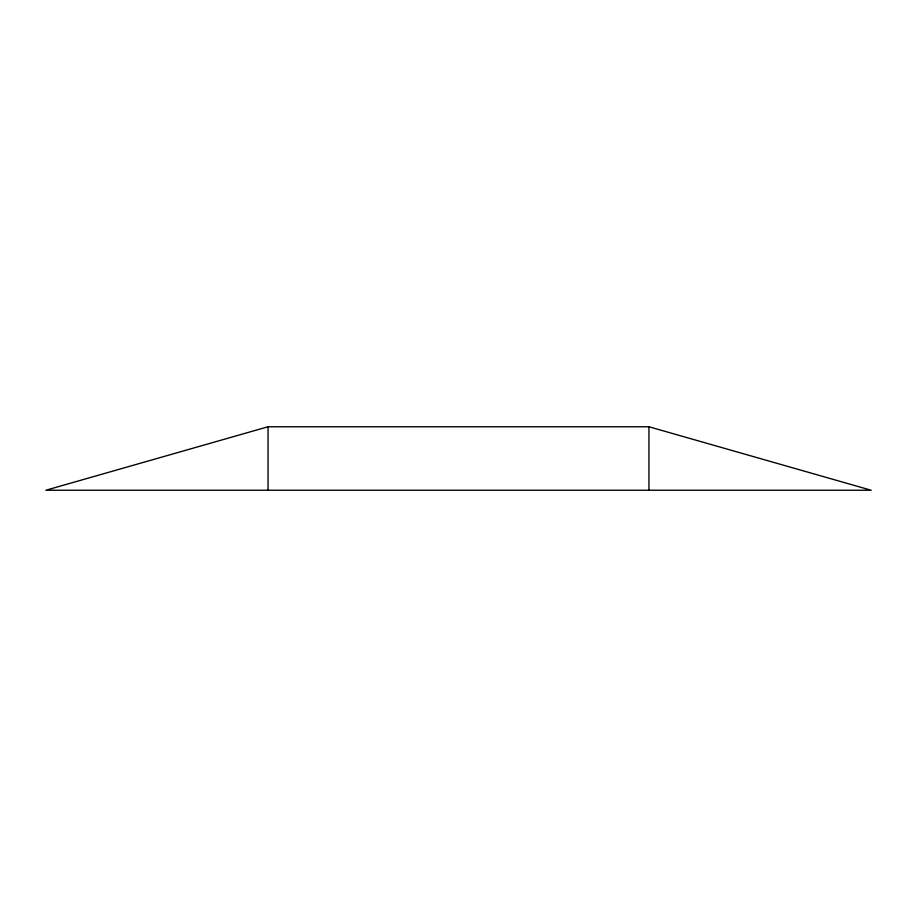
<?xml version="1.0" encoding="UTF-8"?>
<svg xmlns="http://www.w3.org/2000/svg" width="917" height="917" viewBox="0 0 917 917"><rect width="100%" height="100%" fill="white"/><g stroke="black" fill="none" stroke-linecap="round" stroke-linejoin="round"><path stroke-width="1.38" d="M268.051 426.76L45.85 490.24L871.15 490.24L648.949 426.76L268.051 426.76L268.051 490.24M648.949 426.76L648.949 490.24"/></g></svg>
